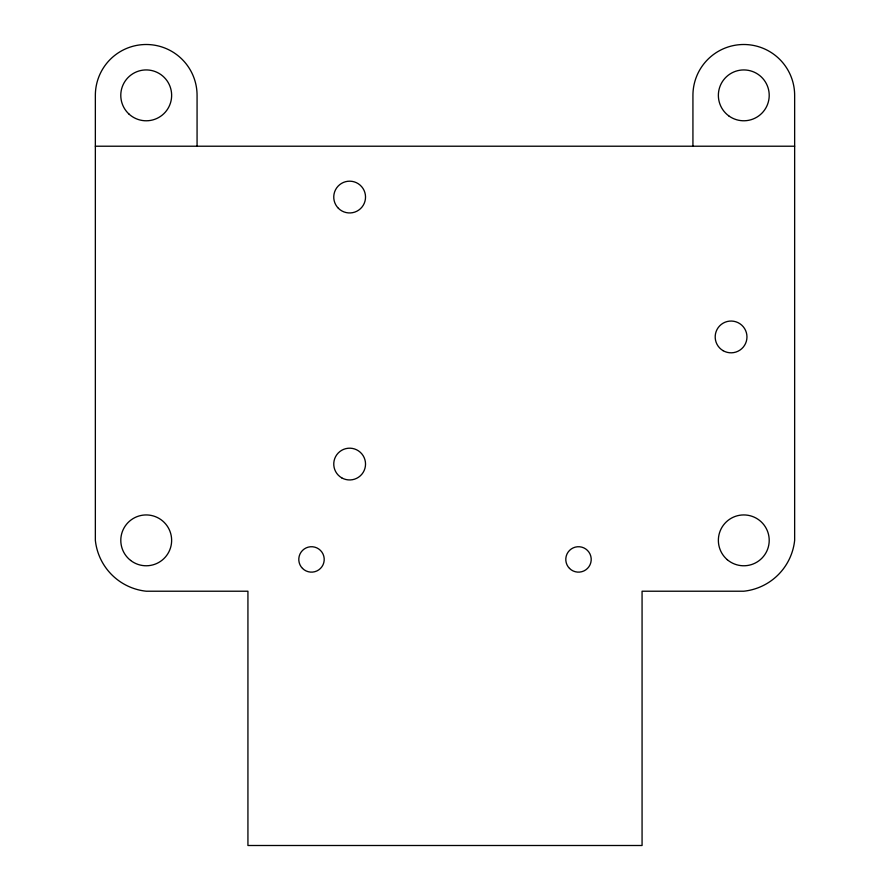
<?xml version="1.0" encoding="UTF-8"?>
<svg xmlns="http://www.w3.org/2000/svg" width="890" height="890" viewBox="0 0 890 890"><rect width="100%" height="100%" fill="white"/><g stroke="black" fill="none" stroke-linecap="round" stroke-linejoin="round"><path stroke-width="1.33" d="M95.352 146.216L794.648 146.216M692.932 146.216L692.932 95.352A50.852 50.852 0 0 1 743.784 44.5A50.852 50.852 0 0 1 794.648 95.352L794.648 540.352A57.216 57.216 0 0 1 743.784 591.216L642.068 591.216L642.068 845.5L247.932 845.5L247.932 591.216L146.216 591.216A57.216 57.216 0 0 1 95.352 540.352L95.352 95.352A50.852 50.852 0 0 1 146.216 44.5A50.852 50.852 0 0 1 197.068 95.352L197.068 146.216M341.693 477.83A15.898 15.898 0 0 0 365.534 464.068A15.898 15.898 0 0 0 341.693 450.307A15.898 15.898 0 0 0 341.693 477.83M723.125 350.693A15.898 15.898 0 0 0 746.966 336.932A15.898 15.898 0 0 0 723.125 323.17A15.898 15.898 0 0 0 723.125 350.693M338.4 208.305A15.898 15.898 0 0 0 364.989 201.185A15.898 15.898 0 0 0 345.531 181.716A15.898 15.898 0 0 0 338.4 208.305M302.511 568.421A12.716 12.716 0 0 0 323.782 562.725A12.716 12.716 0 0 0 308.207 547.15A12.716 12.716 0 0 0 302.511 568.421M569.511 568.421A12.716 12.716 0 0 0 590.782 562.725A12.716 12.716 0 0 0 575.207 547.15A12.716 12.716 0 0 0 569.511 568.421M130.63 560.444A25.432 25.432 0 0 0 171.403 543.812A25.432 25.432 0 0 0 136.615 516.812A25.432 25.432 0 0 0 130.63 560.444M727.297 559.71A25.432 25.432 0 0 0 768.793 544.958A25.432 25.432 0 0 0 735.262 516.4A25.432 25.432 0 0 0 727.297 559.71M128.972 114.053A25.432 25.432 0 0 0 171.025 100.937A25.432 25.432 0 0 0 138.651 71.078A25.432 25.432 0 0 0 128.972 114.053M728.743 115.856A25.432 25.432 0 0 0 769.06 98.145A25.432 25.432 0 0 0 733.56 72.079A25.432 25.432 0 0 0 728.743 115.856"/></g></svg>
